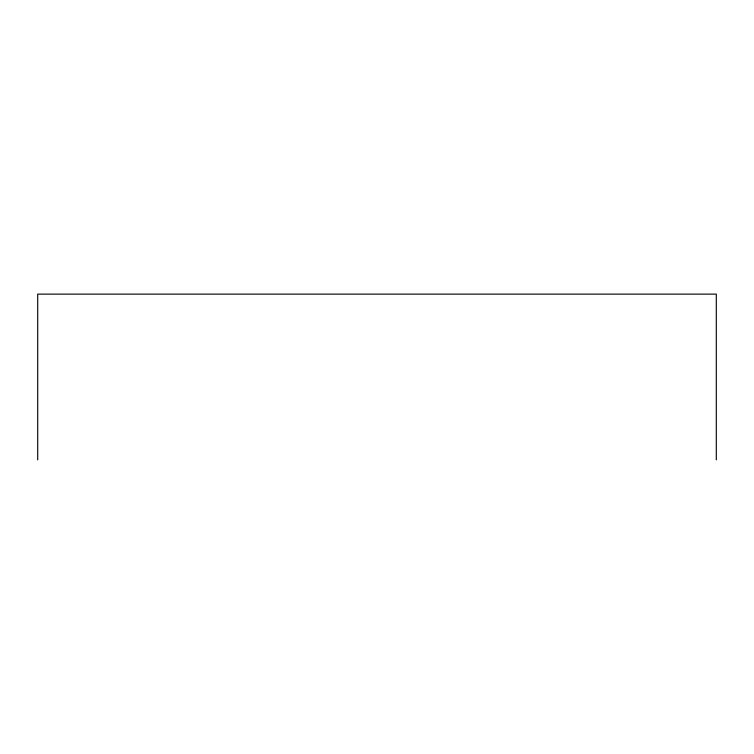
<?xml version="1.0" encoding="UTF-8"?>
<svg xmlns="http://www.w3.org/2000/svg" width="754" height="754" viewBox="0 0 754 754"><rect width="100%" height="100%" fill="white"/><g stroke="black" fill="none" stroke-linecap="round" stroke-linejoin="round"><path stroke-width="1.13" d="M716.3 459.874L716.3 294.126L37.7 294.126L37.7 459.874"/></g></svg>
